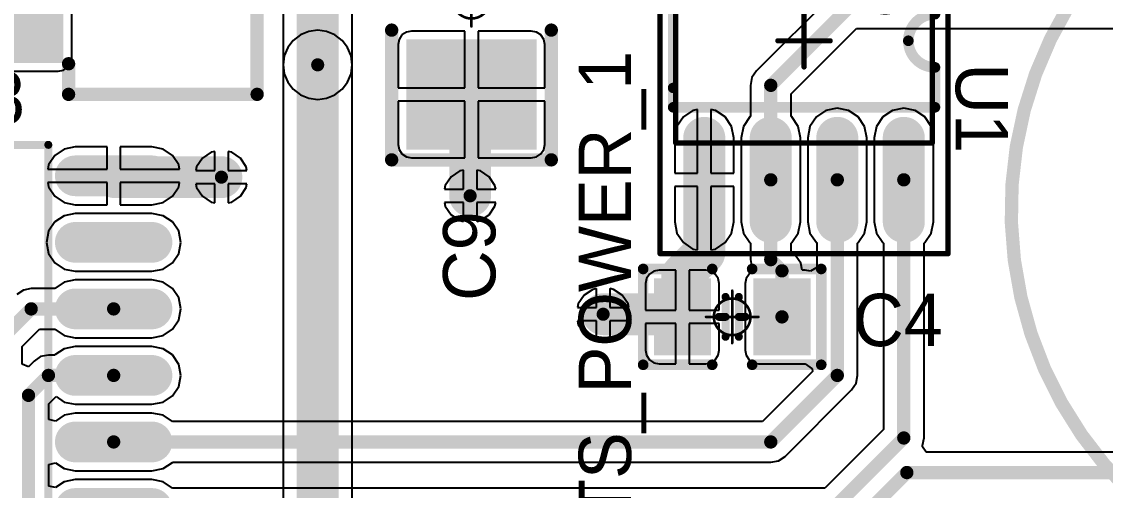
# Model space of a CAD drawing. Header units: millimetres. Extents: x 0.99 to 9.85, y 0.8 to 4.18.
# Drawn here: x 7.424 to 8.238, y 1.449 to 1.801 of the extents above; entities that cross this region are included whole.
import ezdxf

# ---------------------------------------------------------------- set-up
doc = ezdxf.new("R2010")
doc.units = ezdxf.units.MM
doc.header["$MEASUREMENT"] = 0
for name, color, linetype in [('BottomLayer', 5, 'Continuous'), ('BottomSolder', 6, 'Continuous'), ('Mechanical13', 56, 'Continuous'), ('Mechanical15', 56, 'Continuous'), ('MultiLayer', 9, 'Continuous'), ('TopLayer', 1, 'Continuous'), ('TopOverlay', 2, 'Continuous'), ('TopPaste', 8, 'Continuous'), ('TopSolder', 216, 'Continuous'), ('ViaHoleLayer', 16, 'Continuous')]:
    doc.layers.add(name, color=color, linetype=linetype)

# ---------------------------------------------------------------- blocks, each defined once
blk = doc.blocks.new('C_0805_L_5')
at = {"layer": 'Mechanical15', "const_width": 0.00197}
for points in [[(0, -0.01969), (0, 0.01969)], [(0, -0.01969), (0, 0.01969)], [(-0.01969, 0), (0.01969, 0)], [(-0.01969, 0), (0.01969, 0)]]:
    blk.add_lwpolyline(points, dxfattribs=at)
at = {"layer": 'Mechanical15'}
for points, const_width in [([(-0.00049, 0.01969, 1), (0.00049, 0.01969, 1)], 0.000984), ([(-0.00049, 0.01969, 1), (0.00049, 0.01969, 1)], 0.000984), ([(0.01378, 0, 1), (-0.01378, 0, 1)], 0.00197), ([(0.01378, 0, 1), (-0.01378, 0, 1)], 0.00197), ([(-0.02018, 0, 1), (-0.01919, 0, 1)], 0.000984), ([(-0.02018, 0, 1), (-0.01919, 0, 1)], 0.000984), ([(-0.01427, 0, 1), (-0.01329, 0, 1)], 0.000984), ([(-0.01427, 0, 1), (-0.01329, 0, 1)], 0.000984), ([(0.01329, 0, 1), (0.01427, 0, 1)], 0.000984), ([(0.01329, 0, 1), (0.01427, 0, 1)], 0.000984), ([(0.01919, 0, 1), (0.02018, 0, 1)], 0.000984), ([(0.01919, 0, 1), (0.02018, 0, 1)], 0.000984), ([(-0.00049, -0.01969, 1), (0.00049, -0.01969, 1)], 0.000984), ([(-0.00049, -0.01969, 1), (0.00049, -0.01969, 1)], 0.000984)]:
    blk.add_lwpolyline(points, format="xyb", close=True, dxfattribs=dict(at, const_width=const_width))
at = {"layer": 'TopLayer'}
for points in [[(-0.0199, -0.025), (-0.0199, 0.025), (-0.0549, -0.025), (-0.0549, 0.025)], [(0.0549, -0.025), (0.0549, 0.025), (0.0199, -0.025), (0.0199, 0.025)]]:
    blk.add_solid(points, dxfattribs=at)
at = {"layer": 'TopOverlay'}
for points, const_width in [([(-0.06693, -0.036), (-0.06693, 0.036)], 0.008), ([(-0.06693, 0.036), (-0.015, 0.036)], 0.008), ([(0.015, 0.036), (0.06693, 0.036)], 0.008), ([(0.06693, -0.036), (0.06693, 0.036)], 0.008), ([(-0.005, -0.015), (-0.005, 0.015)], 0.006), ([(0.005, -0.015), (0.005, 0.015)], 0.006), ([(-0.01, 0), (-0.005, 0)], 0.006), ([(0.005, 0), (0.01, 0)], 0.006), ([(-0.06693, -0.036), (-0.015, -0.036)], 0.008), ([(0.015, -0.036), (0.06693, -0.036)], 0.008)]:
    blk.add_lwpolyline(points, dxfattribs=dict(at, const_width=const_width))
for points, const_width in [([(-0.06893, 0.036, 1), (-0.06493, 0.036, 1)], 0.004), ([(-0.06893, 0.036, 1), (-0.06493, 0.036, 1)], 0.004), ([(-0.017, 0.036, 1), (-0.013, 0.036, 1)], 0.004), ([(0.013, 0.036, 1), (0.017, 0.036, 1)], 0.004), ([(0.06493, 0.036, 1), (0.06893, 0.036, 1)], 0.004), ([(0.06493, 0.036, 1), (0.06893, 0.036, 1)], 0.004), ([(-0.0065, 0.015, 1), (-0.0035, 0.015, 1)], 0.003), ([(0.0035, 0.015, 1), (0.0065, 0.015, 1)], 0.003), ([(-0.0115, 0, 1), (-0.0085, 0, 1)], 0.003), ([(-0.0065, 0, 1), (-0.0035, 0, 1)], 0.003), ([(0.0035, 0, 1), (0.0065, 0, 1)], 0.003), ([(0.0085, 0, 1), (0.0115, 0, 1)], 0.003), ([(-0.0065, -0.015, 1), (-0.0035, -0.015, 1)], 0.003), ([(0.0035, -0.015, 1), (0.0065, -0.015, 1)], 0.003), ([(-0.06893, -0.036, 1), (-0.06493, -0.036, 1)], 0.004), ([(-0.06893, -0.036, 1), (-0.06493, -0.036, 1)], 0.004), ([(-0.017, -0.036, 1), (-0.013, -0.036, 1)], 0.004), ([(0.013, -0.036, 1), (0.017, -0.036, 1)], 0.004), ([(0.06493, -0.036, 1), (0.06893, -0.036, 1)], 0.004), ([(0.06493, -0.036, 1), (0.06893, -0.036, 1)], 0.004)]:
    blk.add_lwpolyline(points, format="xyb", close=True, dxfattribs=dict(at, const_width=const_width))
at = {"layer": 'TopPaste'}
for points in [[(-0.0199, -0.025), (-0.0199, 0.025), (-0.0549, -0.025), (-0.0549, 0.025)], [(0.0549, -0.025), (0.0549, 0.025), (0.0199, -0.025), (0.0199, 0.025)]]:
    blk.add_solid(points, dxfattribs=at)
at = {"layer": 'TopSolder'}
for points in [[(-0.0159, -0.029), (-0.0159, 0.029), (-0.0589, -0.029), (-0.0589, 0.029)], [(0.0589, -0.029), (0.0589, 0.029), (0.0159, -0.029), (0.0159, 0.029)]]:
    blk.add_solid(points, dxfattribs=at)
blk = doc.blocks.new('SOIC_8_65')
at = {"layer": 'Mechanical13', "const_width": 0.00394}
for points in [[(0.07677, 0.09646), (-0.07677, 0.09646)], [(-0.07677, -0.09646), (-0.07677, 0.09646)], [(0.07677, -0.09646), (0.07677, 0.09646)], [(0.07677, -0.09646), (-0.07677, -0.09646)]]:
    blk.add_lwpolyline(points, dxfattribs=at)
at = {"layer": 'Mechanical13'}
for points, const_width in [([(-0.07776, 0.09646, 1), (-0.07579, 0.09646, 1)], 0.00197), ([(-0.07776, 0.09646, 1), (-0.07579, 0.09646, 1)], 0.00197), ([(0.07579, 0.09646, 1), (0.07776, 0.09646, 1)], 0.00197), ([(0.07579, 0.09646, 1), (0.07776, 0.09646, 1)], 0.00197), ([(-0.02165, 0.06102, 1), (-0.06102, 0.06102, 1)], 0.00394), ([(-0.06201, 0.06102, 1), (-0.06004, 0.06102, 1)], 0.00197), ([(-0.02264, 0.06102, 1), (-0.02067, 0.06102, 1)], 0.00197), ([(-0.07776, -0.09646, 1), (-0.07579, -0.09646, 1)], 0.00197), ([(-0.07776, -0.09646, 1), (-0.07579, -0.09646, 1)], 0.00197), ([(0.07579, -0.09646, 1), (0.07776, -0.09646, 1)], 0.00197), ([(0.07579, -0.09646, 1), (0.07776, -0.09646, 1)], 0.00197)]:
    blk.add_lwpolyline(points, format="xyb", close=True, dxfattribs=dict(at, const_width=const_width))
at = {"layer": 'Mechanical15', "const_width": 0.00394}
for points in [[(0.16, 0.10827), (-0.16, 0.10827)], [(-0.16, -0.10827), (-0.16, 0.10827)], [(0.16, -0.10827), (0.16, 0.10827)], [(0, -0.01969), (0, 0.01969)], [(0.01969, 0), (-0.01969, 0)], [(0.16, -0.10827), (-0.16, -0.10827)]]:
    blk.add_lwpolyline(points, dxfattribs=at)
at = {"layer": 'Mechanical15', "const_width": 0.00197}
for points in [[(-0.16098, 0.10827, 1), (-0.15902, 0.10827, 1)], [(-0.16098, 0.10827, 1), (-0.15902, 0.10827, 1)], [(0.15902, 0.10827, 1), (0.16098, 0.10827, 1)], [(0.15902, 0.10827, 1), (0.16098, 0.10827, 1)], [(-0.00098, 0.01969, 1), (0.00098, 0.01969, 1)], [(-0.02067, 0, 1), (-0.0187, 0, 1)], [(0.0187, 0, 1), (0.02067, 0, 1)], [(-0.00098, -0.01969, 1), (0.00098, -0.01969, 1)], [(-0.16098, -0.10827, 1), (-0.15902, -0.10827, 1)], [(-0.16098, -0.10827, 1), (-0.15902, -0.10827, 1)], [(0.15902, -0.10827, 1), (0.16098, -0.10827, 1)], [(0.15902, -0.10827, 1), (0.16098, -0.10827, 1)]]:
    blk.add_lwpolyline(points, format="xyb", close=True, dxfattribs=at)
at = {"layer": 'TopLayer', "const_width": 0.02362}
for points in [[(-0.13598, 0.075), (-0.07299, 0.075)], [(0.07299, 0.075), (0.13598, 0.075)], [(-0.13598, 0.025), (-0.07299, 0.025)], [(0.07299, 0.025), (0.13598, 0.025)], [(-0.13598, -0.025), (-0.07299, -0.025)], [(0.07299, -0.025), (0.13598, -0.025)], [(-0.13598, -0.075), (-0.07299, -0.075)], [(0.07299, -0.075), (0.13598, -0.075)]]:
    blk.add_lwpolyline(points, dxfattribs=at)
at = {"layer": 'TopLayer', "const_width": 0.01181}
for points in [[(-0.14189, 0.075, 1), (-0.13008, 0.075, 1)], [(-0.0789, 0.075, 1), (-0.06709, 0.075, 1)], [(0.06709, 0.075, 1), (0.0789, 0.075, 1)], [(0.13008, 0.075, 1), (0.14189, 0.075, 1)], [(-0.14189, 0.025, 1), (-0.13008, 0.025, 1)], [(-0.0789, 0.025, 1), (-0.06709, 0.025, 1)], [(0.06709, 0.025, 1), (0.0789, 0.025, 1)], [(0.13008, 0.025, 1), (0.14189, 0.025, 1)], [(-0.14189, -0.025, 1), (-0.13008, -0.025, 1)], [(-0.0789, -0.025, 1), (-0.06709, -0.025, 1)], [(0.06709, -0.025, 1), (0.0789, -0.025, 1)], [(0.13008, -0.025, 1), (0.14189, -0.025, 1)], [(-0.14189, -0.075, 1), (-0.13008, -0.075, 1)], [(-0.0789, -0.075, 1), (-0.06709, -0.075, 1)], [(0.06709, -0.075, 1), (0.0789, -0.075, 1)], [(0.13008, -0.075, 1), (0.14189, -0.075, 1)]]:
    blk.add_lwpolyline(points, format="xyb", close=True, dxfattribs=at)
at = {"layer": 'TopOverlay'}
for points, const_width in [([(-0.06892, 0.12, 1), (-0.08108, 0.12, 1)], 0.01969), ([(-0.086, 0.12, 1), (-0.07616, 0.12, 1)], 0.00984), ([(-0.07384, 0.12, 1), (-0.064, 0.12, 1)], 0.00984), ([(-0.052, 0.09843, 1), (-0.048, 0.09843, 1)], 0.004), ([(-0.05197, 0.09843, 1), (-0.04803, 0.09843, 1)], 0.00394), ([(-0.022, 0.09843, 1), (-0.018, 0.09843, 1)], 0.004), ([(-0.022, 0.09843, 1), (-0.018, 0.09843, 1)], 0.004), ([(0.018, 0.09843, 1), (0.022, 0.09843, 1)], 0.004), ([(0.018, 0.09843, 1), (0.022, 0.09843, 1)], 0.004), ([(0.048, 0.09843, 1), (0.052, 0.09843, 1)], 0.004), ([(0.04803, 0.09843, 1), (0.05197, 0.09843, 1)], 0.00394), ([(-0.002, 0.07843, 1), (0.002, 0.07843, 1)], 0.004), ([(-0.002, 0.07843, 1), (0.002, 0.07843, 1)], 0.004), ([(-0.05197, -0.09843, 1), (-0.04803, -0.09843, 1)], 0.00394), ([(-0.05197, -0.09843, 1), (-0.04803, -0.09843, 1)], 0.00394), ([(-0.0374, -0.09843, 1), (-0.03346, -0.09843, 1)], 0.00394), ([(0.03346, -0.09843, 1), (0.0374, -0.09843, 1)], 0.00394), ([(0.04803, -0.09843, 1), (0.05197, -0.09843, 1)], 0.00394), ([(0.04803, -0.09843, 1), (0.05197, -0.09843, 1)], 0.00394)]:
    blk.add_lwpolyline(points, format="xyb", close=True, dxfattribs=dict(at, const_width=const_width))
for points, const_width in [([(-0.02, 0.09843), (-0.05, 0.09843)], 0.008), ([(-0.05, -0.09843), (-0.05, 0.09843)], 0.00787), ([(0.05, 0.09843), (0.02, 0.09843)], 0.008), ([(0.05, -0.09843), (0.05, 0.09843)], 0.00787), ([(0.05, -0.09843), (-0.05, -0.09843)], 0.00787), ([(0.03543, -0.09843), (-0.03543, -0.09843)], 0.00787)]:
    blk.add_lwpolyline(points, dxfattribs=dict(at, const_width=const_width))
at = {"layer": 'TopOverlay', "const_width": 0.008}
for points in [[(0, 0.07843, -0.414214), (-0.02, 0.09843)], [(0.02, 0.09843, -0.414214), (0, 0.07843)]]:
    blk.add_lwpolyline(points, format="xyb", dxfattribs=at)
at = {"layer": 'TopPaste', "const_width": 0.02362}
for points in [[(-0.13598, 0.075), (-0.07299, 0.075)], [(0.07299, 0.075), (0.13598, 0.075)], [(-0.13598, 0.025), (-0.07299, 0.025)], [(0.07299, 0.025), (0.13598, 0.025)], [(-0.13598, -0.025), (-0.07299, -0.025)], [(0.07299, -0.025), (0.13598, -0.025)], [(-0.13598, -0.075), (-0.07299, -0.075)], [(0.07299, -0.075), (0.13598, -0.075)]]:
    blk.add_lwpolyline(points, dxfattribs=at)
at = {"layer": 'TopPaste', "const_width": 0.01181}
for points in [[(-0.14189, 0.075, 1), (-0.13008, 0.075, 1)], [(-0.0789, 0.075, 1), (-0.06709, 0.075, 1)], [(0.06709, 0.075, 1), (0.0789, 0.075, 1)], [(0.13008, 0.075, 1), (0.14189, 0.075, 1)], [(-0.14189, 0.025, 1), (-0.13008, 0.025, 1)], [(-0.0789, 0.025, 1), (-0.06709, 0.025, 1)], [(0.06709, 0.025, 1), (0.0789, 0.025, 1)], [(0.13008, 0.025, 1), (0.14189, 0.025, 1)], [(-0.14189, -0.025, 1), (-0.13008, -0.025, 1)], [(-0.0789, -0.025, 1), (-0.06709, -0.025, 1)], [(0.06709, -0.025, 1), (0.0789, -0.025, 1)], [(0.13008, -0.025, 1), (0.14189, -0.025, 1)], [(-0.14189, -0.075, 1), (-0.13008, -0.075, 1)], [(-0.0789, -0.075, 1), (-0.06709, -0.075, 1)], [(0.06709, -0.075, 1), (0.0789, -0.075, 1)], [(0.13008, -0.075, 1), (0.14189, -0.075, 1)]]:
    blk.add_lwpolyline(points, format="xyb", close=True, dxfattribs=at)
at = {"layer": 'TopSolder', "const_width": 0.03162}
for points in [[(-0.13598, 0.075), (-0.07299, 0.075)], [(0.07299, 0.075), (0.13598, 0.075)], [(-0.13598, 0.025), (-0.07299, 0.025)], [(0.07299, 0.025), (0.13598, 0.025)], [(-0.13598, -0.025), (-0.07299, -0.025)], [(0.07299, -0.025), (0.13598, -0.025)], [(-0.13598, -0.075), (-0.07299, -0.075)], [(0.07299, -0.075), (0.13598, -0.075)]]:
    blk.add_lwpolyline(points, dxfattribs=at)
at = {"layer": 'TopSolder', "const_width": 0.01581}
for points in [[(-0.14389, 0.075, 1), (-0.12808, 0.075, 1)], [(-0.0809, 0.075, 1), (-0.06509, 0.075, 1)], [(0.06509, 0.075, 1), (0.0809, 0.075, 1)], [(0.12808, 0.075, 1), (0.14389, 0.075, 1)], [(-0.14389, 0.025, 1), (-0.12808, 0.025, 1)], [(-0.0809, 0.025, 1), (-0.06509, 0.025, 1)], [(0.06509, 0.025, 1), (0.0809, 0.025, 1)], [(0.12808, 0.025, 1), (0.14389, 0.025, 1)], [(-0.14389, -0.025, 1), (-0.12808, -0.025, 1)], [(-0.0809, -0.025, 1), (-0.06509, -0.025, 1)], [(0.06509, -0.025, 1), (0.0809, -0.025, 1)], [(0.12808, -0.025, 1), (0.14389, -0.025, 1)], [(-0.14389, -0.075, 1), (-0.12808, -0.075, 1)], [(-0.0809, -0.075, 1), (-0.06509, -0.075, 1)], [(0.06509, -0.075, 1), (0.0809, -0.075, 1)], [(0.12808, -0.075, 1), (0.14389, -0.075, 1)]]:
    blk.add_lwpolyline(points, format="xyb", close=True, dxfattribs=at)
blk = doc.blocks.new('CR1220_A_69')
at = {"layer": 'TopOverlay', "const_width": 0.01}
blk.add_lwpolyline([(0.17717, -0.23622, -2), (0.17717, 0.23622)], format="xyb", dxfattribs=at)
blk = doc.blocks.new('TXS0104E_112')
at = {"layer": 'TopLayer', "const_width": 0.0226}
for points in [[(-0.05, -0.0802), (-0.05, -0.13784)], [(0, -0.0802), (0, -0.13784)], [(0.05, -0.0802), (0.05, -0.13784)], [(0.1, -0.0802), (0.1, -0.13784)], [(0.15, -0.0802), (0.15, -0.13784)]]:
    blk.add_lwpolyline(points, dxfattribs=at)
at = {"layer": 'TopLayer', "const_width": 0.0113}
for points in [[(-0.05565, -0.0802, 1), (-0.04435, -0.0802, 1)], [(-0.00565, -0.0802, 1), (0.00565, -0.0802, 1)], [(0.04435, -0.0802, 1), (0.05565, -0.0802, 1)], [(0.09435, -0.0802, 1), (0.10565, -0.0802, 1)], [(0.14435, -0.0802, 1), (0.15565, -0.0802, 1)], [(-0.05565, -0.13784, 1), (-0.04435, -0.13784, 1)], [(-0.00565, -0.13784, 1), (0.00565, -0.13784, 1)], [(0.04435, -0.13784, 1), (0.05565, -0.13784, 1)], [(0.09435, -0.13784, 1), (0.10565, -0.13784, 1)], [(0.14435, -0.13784, 1), (0.15565, -0.13784, 1)]]:
    blk.add_lwpolyline(points, format="xyb", close=True, dxfattribs=at)
at = {"layer": 'TopOverlay', "const_width": 0.006}
for points in [[(0.17328, 0.0599), (0.17328, -0.0599)], [(-0.17328, -0.0599), (0.17328, -0.0599)]]:
    blk.add_lwpolyline(points, dxfattribs=at)
at = {"layer": 'TopOverlay', "const_width": 0.003}
blk.add_lwpolyline([(0.17178, -0.0599, 1), (0.17478, -0.0599, 1)], format="xyb", close=True, dxfattribs=at)
blk.add_lwpolyline([(0.17178, -0.0599, 1), (0.17478, -0.0599, 1)], format="xyb", close=True, dxfattribs=at)
at = {"layer": 'TopPaste', "const_width": 0.0226}
for points in [[(-0.05, -0.0802), (-0.05, -0.13784)], [(0, -0.0802), (0, -0.13784)], [(0.05, -0.0802), (0.05, -0.13784)], [(0.1, -0.0802), (0.1, -0.13784)], [(0.15, -0.0802), (0.15, -0.13784)]]:
    blk.add_lwpolyline(points, dxfattribs=at)
at = {"layer": 'TopPaste', "const_width": 0.0113}
for points in [[(-0.05565, -0.0802, 1), (-0.04435, -0.0802, 1)], [(-0.00565, -0.0802, 1), (0.00565, -0.0802, 1)], [(0.04435, -0.0802, 1), (0.05565, -0.0802, 1)], [(0.09435, -0.0802, 1), (0.10565, -0.0802, 1)], [(0.14435, -0.0802, 1), (0.15565, -0.0802, 1)], [(-0.05565, -0.13784, 1), (-0.04435, -0.13784, 1)], [(-0.00565, -0.13784, 1), (0.00565, -0.13784, 1)], [(0.04435, -0.13784, 1), (0.05565, -0.13784, 1)], [(0.09435, -0.13784, 1), (0.10565, -0.13784, 1)], [(0.14435, -0.13784, 1), (0.15565, -0.13784, 1)]]:
    blk.add_lwpolyline(points, format="xyb", close=True, dxfattribs=at)
at = {"layer": 'TopSolder', "const_width": 0.0306}
for points in [[(-0.1, -0.0802), (-0.1, -0.13784)], [(-0.05, -0.0802), (-0.05, -0.13784)], [(0, -0.0802), (0, -0.13784)], [(0.05, -0.0802), (0.05, -0.13784)], [(0.1, -0.0802), (0.1, -0.13784)], [(0.15, -0.0802), (0.15, -0.13784)]]:
    blk.add_lwpolyline(points, dxfattribs=at)
at = {"layer": 'TopSolder', "const_width": 0.0153}
for points in [[(-0.10765, -0.0802, 1), (-0.09235, -0.0802, 1)], [(-0.05765, -0.0802, 1), (-0.04235, -0.0802, 1)], [(-0.00765, -0.0802, 1), (0.00765, -0.0802, 1)], [(0.04235, -0.0802, 1), (0.05765, -0.0802, 1)], [(0.09235, -0.0802, 1), (0.10765, -0.0802, 1)], [(0.14235, -0.0802, 1), (0.15765, -0.0802, 1)], [(-0.10765, -0.13784, 1), (-0.09235, -0.13784, 1)], [(-0.05765, -0.13784, 1), (-0.04235, -0.13784, 1)], [(-0.00765, -0.13784, 1), (0.00765, -0.13784, 1)], [(0.04235, -0.13784, 1), (0.05765, -0.13784, 1)], [(0.09235, -0.13784, 1), (0.10765, -0.13784, 1)], [(0.14235, -0.13784, 1), (0.15765, -0.13784, 1)]]:
    blk.add_lwpolyline(points, format="xyb", close=True, dxfattribs=at)
blk = doc.blocks.new('SOT_223_3_L6_5_W3_4_P2_30_LS7_0_BR_114')
at = {"layer": 'TopLayer'}
for points in [[(0.16531, 0.1122), (0.07869, 0.1122), (0.16531, 0.0689), (0.07869, 0.0689)], [(-0.07869, 0.0689), (-0.16531, 0.0689), (-0.07869, -0.0689), (-0.16531, -0.0689)], [(0.16531, 0.02165), (0.07869, 0.02165), (0.16531, -0.02165), (0.07869, -0.02165)], [(0.16531, -0.0689), (0.07869, -0.0689), (0.16531, -0.1122), (0.07869, -0.1122)]]:
    blk.add_solid(points, dxfattribs=at)
at = {"layer": 'TopOverlay', "const_width": 0.01}
for points in [[(0.07087, 0.13976), (-0.07087, 0.13976)], [(-0.07087, 0.13976), (-0.07087, 0.07344)], [(0.07087, 0.13976), (0.07087, 0.11675)], [(0.07087, 0.06435), (0.07087, 0.0262)], [(0.07087, -0.0262), (0.07087, -0.06435)], [(-0.07087, -0.07344), (-0.07087, -0.13976)], [(0.07087, -0.11675), (0.07087, -0.13976)], [(0.07087, -0.13976), (-0.07087, -0.13976)]]:
    blk.add_lwpolyline(points, dxfattribs=at)
at = {"layer": 'TopOverlay', "const_width": 0.005}
for points in [[(-0.07337, 0.13976, 1), (-0.06837, 0.13976, 1)], [(-0.07337, 0.13976, 1), (-0.06837, 0.13976, 1)], [(0.06837, 0.13976, 1), (0.07337, 0.13976, 1)], [(0.06837, 0.13976, 1), (0.07337, 0.13976, 1)], [(0.06837, 0.11675, 1), (0.07337, 0.11675, 1)], [(-0.07337, 0.07344, 1), (-0.06837, 0.07344, 1)], [(0.06837, 0.06435, 1), (0.07337, 0.06435, 1)], [(0.06837, 0.0262, 1), (0.07337, 0.0262, 1)], [(0.06837, -0.0262, 1), (0.07337, -0.0262, 1)], [(0.06837, -0.06435, 1), (0.07337, -0.06435, 1)], [(-0.07337, -0.07344, 1), (-0.06837, -0.07344, 1)], [(0.06837, -0.11675, 1), (0.07337, -0.11675, 1)], [(-0.07337, -0.13976, 1), (-0.06837, -0.13976, 1)], [(-0.07337, -0.13976, 1), (-0.06837, -0.13976, 1)], [(0.06837, -0.13976, 1), (0.07337, -0.13976, 1)], [(0.06837, -0.13976, 1), (0.07337, -0.13976, 1)]]:
    blk.add_lwpolyline(points, format="xyb", close=True, dxfattribs=at)
at = {"layer": 'TopPaste'}
for points in [[(0.16531, 0.1122), (0.07869, 0.1122), (0.16531, 0.0689), (0.07869, 0.0689)], [(-0.07869, 0.0689), (-0.16531, 0.0689), (-0.07869, -0.0689), (-0.16531, -0.0689)], [(0.16531, 0.02165), (0.07869, 0.02165), (0.16531, -0.02165), (0.07869, -0.02165)], [(0.16531, -0.0689), (0.07869, -0.0689), (0.16531, -0.1122), (0.07869, -0.1122)]]:
    blk.add_solid(points, dxfattribs=at)
at = {"layer": 'TopSolder'}
for points in [[(0.16931, 0.1162), (0.07469, 0.1162), (0.16931, 0.0649), (0.07469, 0.0649)], [(-0.07469, 0.0729), (-0.16931, 0.0729), (-0.07469, -0.0729), (-0.16931, -0.0729)], [(0.16931, 0.02565), (0.07469, 0.02565), (0.16931, -0.02565), (0.07469, -0.02565)], [(0.16931, -0.0649), (0.07469, -0.0649), (0.16931, -0.1162), (0.07469, -0.1162)]]:
    blk.add_solid(points, dxfattribs=at)
blk = doc.blocks.new('CD_B_3528__117')
at = {"layer": 'Mechanical15', "const_width": 0.00197}
for points in [[(0, -0.01969), (0, 0.01969)], [(0.01969, 0), (-0.01969, 0)]]:
    blk.add_lwpolyline(points, dxfattribs=at)
at = {"layer": 'Mechanical15'}
for points, const_width in [([(-0.00049, 0.01969, 1), (0.00049, 0.01969, 1)], 0.000984), ([(0.01378, 0, 1), (-0.01378, 0, 1)], 0.00197), ([(-0.02018, 0, 1), (-0.01919, 0, 1)], 0.000984), ([(-0.01427, 0, 1), (-0.01329, 0, 1)], 0.000984), ([(0.01329, 0, 1), (0.01427, 0, 1)], 0.000984), ([(0.01919, 0, 1), (0.02018, 0, 1)], 0.000984), ([(-0.00049, -0.01969, 1), (0.00049, -0.01969, 1)], 0.000984)]:
    blk.add_lwpolyline(points, format="xyb", close=True, dxfattribs=dict(at, const_width=const_width))
at = {"layer": 'TopLayer'}
for points in [[(-0.03337, 0.04499), (-0.10837, 0.04499), (-0.03337, -0.04501), (-0.10837, -0.04501)], [(0.10836, 0.04499), (0.03336, 0.04499), (0.10836, -0.04501), (0.03336, -0.04501)]]:
    blk.add_solid(points, dxfattribs=at)
at = {"layer": 'TopOverlay', "const_width": 0.01}
for points in [[(-0.13, 0.04), (-0.11, 0.06)], [(-0.03251, 0.06), (-0.11, 0.06)], [(0.12, 0.06), (0.02249, 0.06)], [(0.12, -0.06), (0.12, 0.06)], [(-0.13, -0.04), (-0.13, 0.04)], [(-0.11, -0.06), (-0.13, -0.04)], [(-0.03251, -0.06), (-0.11, -0.06)], [(0.12, -0.06), (0.02249, -0.06)]]:
    blk.add_lwpolyline(points, dxfattribs=at)
at = {"layer": 'TopOverlay', "const_width": 0.005}
for points in [[(-0.1125, 0.06, 1), (-0.1075, 0.06, 1)], [(-0.1125, 0.06, 1), (-0.1075, 0.06, 1)], [(-0.03501, 0.06, 1), (-0.03001, 0.06, 1)], [(0.01999, 0.06, 1), (0.02499, 0.06, 1)], [(0.1175, 0.06, 1), (0.1225, 0.06, 1)], [(0.1175, 0.06, 1), (0.1225, 0.06, 1)], [(-0.1325, 0.04, 1), (-0.1275, 0.04, 1)], [(-0.1325, 0.04, 1), (-0.1275, 0.04, 1)], [(-0.1325, -0.04, 1), (-0.1275, -0.04, 1)], [(-0.1325, -0.04, 1), (-0.1275, -0.04, 1)], [(-0.1125, -0.06, 1), (-0.1075, -0.06, 1)], [(-0.1125, -0.06, 1), (-0.1075, -0.06, 1)], [(-0.03501, -0.06, 1), (-0.03001, -0.06, 1)], [(0.01999, -0.06, 1), (0.02499, -0.06, 1)], [(0.1175, -0.06, 1), (0.1225, -0.06, 1)], [(0.1175, -0.06, 1), (0.1225, -0.06, 1)]]:
    blk.add_lwpolyline(points, format="xyb", close=True, dxfattribs=at)
at = {"layer": 'TopPaste'}
for points in [[(-0.03337, 0.04499), (-0.10837, 0.04499), (-0.03337, -0.04501), (-0.10837, -0.04501)], [(0.10836, 0.04499), (0.03336, 0.04499), (0.10836, -0.04501), (0.03336, -0.04501)]]:
    blk.add_solid(points, dxfattribs=at)
at = {"layer": 'TopSolder'}
for points in [[(-0.02937, 0.04899), (-0.11237, 0.04899), (-0.02937, -0.04901), (-0.11237, -0.04901)], [(0.11236, 0.04899), (0.02936, 0.04899), (0.11236, -0.04901), (0.02936, -0.04901)]]:
    blk.add_solid(points, dxfattribs=at)

msp = doc.modelspace()

# ---------------------------------------------------------------- linework, layer by layer
at = {"layer": 'BottomLayer'}
for p, q in [((7.63968, 1.79349), (7.63342, 1.7909)), ((7.6464, 1.79438), (7.63968, 1.79349)), ((7.65313, 1.79349), (7.6464, 1.79438)), ((7.65939, 1.7909), (7.65313, 1.79349)), ((7.62804, 1.78677), (7.62391, 1.78139)), ((7.63342, 1.7909), (7.62804, 1.78677)), ((7.66477, 1.78677), (7.65939, 1.7909)), ((7.6689, 1.78139), (7.66477, 1.78677)), ((7.62391, 1.78139), (7.62132, 1.77513)), ((7.67149, 1.77513), (7.6689, 1.78139)), ((7.62132, 1.77513), (7.62043, 1.7684)), ((7.62043, 1.7684), (7.62043, 1.3864)), ((7.67237, 1.7684), (7.67149, 1.77513)), ((7.67237, 1.3864), (7.67237, 1.7684)), ((7.56627, 1.70269), (7.55971, 1.69831)), ((7.56902, 1.70324), (7.56627, 1.70269)), ((7.56902, 1.689), (7.56902, 1.70324)), ((7.58176, 1.70269), (7.57902, 1.70324)), ((7.57902, 1.70324), (7.57902, 1.689)), ((7.58832, 1.69831), (7.58176, 1.70269)), ((7.55971, 1.69831), (7.55533, 1.69174)), ((7.59271, 1.69174), (7.58832, 1.69831)), ((7.55533, 1.69174), (7.55478, 1.689)), ((7.55478, 1.689), (7.56902, 1.689)), ((7.57902, 1.689), (7.59325, 1.689)), ((7.59325, 1.689), (7.59271, 1.69174)), ((7.75326, 1.68869), (7.74669, 1.68431)), ((7.756, 1.68924), (7.75326, 1.68869)), ((7.756, 1.675), (7.756, 1.68924)), ((7.76874, 1.68869), (7.766, 1.68924)), ((7.766, 1.68924), (7.766, 1.675)), ((7.77531, 1.68431), (7.76874, 1.68869)), ((7.56902, 1.679), (7.55478, 1.679)), ((7.55478, 1.679), (7.55533, 1.67626)), ((7.56902, 1.66476), (7.56902, 1.679)), ((7.59325, 1.679), (7.57902, 1.679)), ((7.57902, 1.679), (7.57902, 1.66476)), ((7.59271, 1.67626), (7.59325, 1.679)), ((7.74669, 1.68431), (7.74231, 1.67774)), ((7.77969, 1.67774), (7.77531, 1.68431)), ((7.55533, 1.67626), (7.55971, 1.66969)), ((7.58832, 1.66969), (7.59271, 1.67626)), ((7.74231, 1.67774), (7.74176, 1.675)), ((7.74176, 1.675), (7.756, 1.675)), ((7.766, 1.675), (7.78024, 1.675)), ((7.78024, 1.675), (7.77969, 1.67774)), ((7.55971, 1.66969), (7.56627, 1.66531)), ((7.56627, 1.66531), (7.56902, 1.66476)), ((7.57902, 1.66476), (7.58176, 1.66531)), ((7.58176, 1.66531), (7.58832, 1.66969)), ((7.756, 1.665), (7.74176, 1.665)), ((7.74176, 1.665), (7.74231, 1.66226)), ((7.74231, 1.66226), (7.74669, 1.65569)), ((7.756, 1.65076), (7.756, 1.665)), ((7.78024, 1.665), (7.766, 1.665)), ((7.766, 1.665), (7.766, 1.65076)), ((7.77531, 1.65569), (7.77969, 1.66226)), ((7.77969, 1.66226), (7.78024, 1.665)), ((7.74669, 1.65569), (7.75326, 1.65131)), ((7.76874, 1.65131), (7.77531, 1.65569)), ((7.75326, 1.65131), (7.756, 1.65076)), ((7.766, 1.65076), (7.76874, 1.65131)), ((7.85326, 1.59969), (7.84669, 1.59531)), ((7.856, 1.60024), (7.85326, 1.59969)), ((7.856, 1.586), (7.856, 1.60024)), ((7.86874, 1.59969), (7.866, 1.60024)), ((7.866, 1.60024), (7.866, 1.586)), ((7.87531, 1.59531), (7.86874, 1.59969)), ((7.84231, 1.58874), (7.84176, 1.586)), ((7.84669, 1.59531), (7.84231, 1.58874)), ((7.87969, 1.58874), (7.87531, 1.59531)), ((7.88024, 1.586), (7.87969, 1.58874)), ((7.84176, 1.586), (7.856, 1.586)), ((7.866, 1.586), (7.88024, 1.586)), ((7.856, 1.576), (7.84176, 1.576)), ((7.84176, 1.576), (7.84231, 1.57326)), ((7.84231, 1.57326), (7.84669, 1.56669)), ((7.856, 1.56176), (7.856, 1.576)), ((7.88024, 1.576), (7.866, 1.576)), ((7.866, 1.576), (7.866, 1.56176)), ((7.87531, 1.56669), (7.87969, 1.57326)), ((7.87969, 1.57326), (7.88024, 1.576)), ((7.84669, 1.56669), (7.85326, 1.56231)), ((7.86874, 1.56231), (7.87531, 1.56669)), ((7.85326, 1.56231), (7.856, 1.56176)), ((7.866, 1.56176), (7.86874, 1.56231))]:
    msp.add_line(p, q, dxfattribs=at)
at = {"layer": 'BottomLayer', "const_width": 0.0315}
msp.add_lwpolyline([(7.6464, 1.3864), (7.6464, 1.7684)], dxfattribs=at)
at = {"layer": 'BottomLayer'}
for points, const_width in [([(7.63853, 1.7684, 1), (7.65428, 1.7684, 1)], 0.01575), ([(7.64148, 1.7684, 1), (7.65133, 1.7684, 1)], 0.00984), ([(7.5691, 1.684, 1), (7.57894, 1.684, 1)], 0.00984), ([(7.75608, 1.67, 1), (7.76592, 1.67, 1)], 0.00984), ([(7.85608, 1.581, 1), (7.86592, 1.581, 1)], 0.00984)]:
    msp.add_lwpolyline(points, format="xyb", close=True, dxfattribs=dict(at, const_width=const_width))
at = {"layer": 'BottomSolder', "const_width": 0.01384}
for points in [[(7.63948, 1.7684, 1), (7.65333, 1.7684, 1)], [(7.5671, 1.684, 1), (7.58094, 1.684, 1)], [(7.75408, 1.67, 1), (7.76792, 1.67, 1)], [(7.85408, 1.581, 1), (7.86792, 1.581, 1)]]:
    msp.add_lwpolyline(points, format="xyb", close=True, dxfattribs=at)
at = {"layer": 'MultiLayer', "const_width": 0.00984}
for points in [[(7.64148, 1.7684, 1), (7.65133, 1.7684, 1)], [(7.5691, 1.684, 1), (7.57894, 1.684, 1)], [(7.75608, 1.67, 1), (7.76592, 1.67, 1)], [(7.85608, 1.581, 1), (7.86592, 1.581, 1)]]:
    msp.add_lwpolyline(points, format="xyb", close=True, dxfattribs=at)
at = {"layer": 'TopLayer'}
for p, q in [((7.4615, 1.7738), (7.4615, 1.8171)), ((8.03419, 1.82181), (7.97619, 1.76381)), ((7.62043, 1.80691), (7.62043, 1.7684)), ((7.67237, 1.7684), (7.67237, 1.80691)), ((7.71309, 1.79306), (7.70978, 1.79085)), ((7.71699, 1.79384), (7.71309, 1.79306)), ((7.75699, 1.79384), (7.71699, 1.79384)), ((7.75699, 1.75114), (7.75699, 1.79384)), ((7.80699, 1.79384), (7.76699, 1.79384)), ((7.76699, 1.79384), (7.76699, 1.75114)), ((7.8109, 1.79306), (7.80699, 1.79384)), ((7.8142, 1.79085), (7.8109, 1.79306)), ((8.00229, 1.74667), (8.05133, 1.79571)), ((8.05133, 1.79571), (8.351, 1.79571)), ((7.70757, 1.78754), (7.7068, 1.78364)), ((7.70978, 1.79085), (7.70757, 1.78754)), ((7.81641, 1.78754), (7.8142, 1.79085)), ((7.81719, 1.78364), (7.81641, 1.78754)), ((7.7068, 1.78364), (7.7068, 1.75114)), ((7.81719, 1.75114), (7.81719, 1.78364)), ((7.45852, 1.76659), (7.46073, 1.76989)), ((7.46073, 1.76989), (7.4615, 1.7738)), ((7.62043, 1.7684), (7.62132, 1.76168)), ((7.67149, 1.76168), (7.67237, 1.7684)), ((7.36469, 1.7636), (7.45131, 1.7636)), ((7.45131, 1.7636), (7.45521, 1.76438)), ((7.45521, 1.76438), (7.45852, 1.76659)), ((7.62132, 1.76168), (7.62391, 1.75542)), ((7.6689, 1.75542), (7.67149, 1.76168)), ((7.97619, 1.76381), (7.97287, 1.75885)), ((7.62391, 1.75542), (7.62804, 1.75004)), ((7.66477, 1.75004), (7.6689, 1.75542)), ((7.97287, 1.75885), (7.97171, 1.753)), ((7.97171, 1.753), (7.97171, 1.72951)), ((7.62804, 1.75004), (7.63342, 1.74591)), ((7.63342, 1.74591), (7.63968, 1.74332)), ((7.63968, 1.74332), (7.6464, 1.74243)), ((7.6464, 1.74243), (7.65313, 1.74332)), ((7.65313, 1.74332), (7.65939, 1.74591)), ((7.65939, 1.74591), (7.66477, 1.75004)), ((7.7068, 1.75114), (7.75699, 1.75114)), ((7.76699, 1.75114), (7.81719, 1.75114)), ((8.00229, 1.72951), (8.00229, 1.74667)), ((7.75699, 1.74114), (7.7068, 1.74114)), ((7.7068, 1.74114), (7.7068, 1.70864)), ((7.75699, 1.69844), (7.75699, 1.74114)), ((7.81719, 1.74114), (7.76699, 1.74114)), ((7.76699, 1.74114), (7.76699, 1.69844)), ((7.81719, 1.70864), (7.81719, 1.74114)), ((8.037, 1.73573), (8.02849, 1.73404)), ((8.04551, 1.73404), (8.037, 1.73573)), ((8.087, 1.73573), (8.07849, 1.73404)), ((8.09551, 1.73404), (8.087, 1.73573)), ((7.92128, 1.72922), (7.91645, 1.72201)), ((7.92849, 1.73404), (7.92128, 1.72922)), ((7.932, 1.73474), (7.92849, 1.73404)), ((7.932, 1.687), (7.932, 1.73474)), ((7.94551, 1.73404), (7.942, 1.73474)), ((7.942, 1.73474), (7.942, 1.687)), ((7.95272, 1.72922), (7.94551, 1.73404)), ((7.95755, 1.72201), (7.95272, 1.72922)), ((7.97128, 1.72922), (7.96645, 1.72201)), ((7.97171, 1.72951), (7.97128, 1.72922)), ((8.00272, 1.72922), (8.00229, 1.72951)), ((8.00755, 1.72201), (8.00272, 1.72922)), ((8.02128, 1.72922), (8.01645, 1.72201)), ((8.02849, 1.73404), (8.02128, 1.72922)), ((8.05272, 1.72922), (8.04551, 1.73404)), ((8.05755, 1.72201), (8.05272, 1.72922)), ((8.07128, 1.72922), (8.06645, 1.72201)), ((8.07849, 1.73404), (8.07128, 1.72922)), ((8.10272, 1.72922), (8.09551, 1.73404)), ((8.10755, 1.72201), (8.10272, 1.72922)), ((7.91645, 1.72201), (7.91476, 1.7135)), ((7.95924, 1.7135), (7.95755, 1.72201)), ((7.96645, 1.72201), (7.96476, 1.7135)), ((8.00924, 1.7135), (8.00755, 1.72201)), ((8.01645, 1.72201), (8.01476, 1.7135)), ((8.05924, 1.7135), (8.05755, 1.72201)), ((8.06645, 1.72201), (8.06476, 1.7135)), ((8.10924, 1.7135), (8.10755, 1.72201)), ((7.91476, 1.7135), (7.91476, 1.687)), ((7.95924, 1.687), (7.95924, 1.7135)), ((7.96476, 1.7135), (7.96476, 1.6505)), ((8.00924, 1.6505), (8.00924, 1.7135)), ((8.01476, 1.7135), (8.01476, 1.6505)), ((8.05924, 1.6505), (8.05924, 1.7135)), ((8.06476, 1.7135), (8.06476, 1.6505)), ((8.10924, 1.6505), (8.10924, 1.7135)), ((7.45589, 1.70506), (7.44884, 1.70036)), ((7.4642, 1.70672), (7.45589, 1.70506)), ((7.48802, 1.70672), (7.4642, 1.70672)), ((7.48802, 1.69), (7.48802, 1.70672)), ((7.52184, 1.70672), (7.49802, 1.70672)), ((7.49802, 1.70672), (7.49802, 1.69)), ((7.53015, 1.70506), (7.52184, 1.70672)), ((7.53719, 1.70036), (7.53015, 1.70506)), ((7.56627, 1.70269), (7.55971, 1.69831)), ((7.56902, 1.70324), (7.56627, 1.70269)), ((7.56902, 1.689), (7.56902, 1.70324)), ((7.58176, 1.70269), (7.57902, 1.70324)), ((7.57902, 1.70324), (7.57902, 1.689)), ((7.58832, 1.69831), (7.58176, 1.70269)), ((7.7068, 1.70864), (7.70757, 1.70474)), ((7.70757, 1.70474), (7.70978, 1.70143)), ((7.8142, 1.70143), (7.81641, 1.70474)), ((7.81641, 1.70474), (7.81719, 1.70864)), ((7.44884, 1.70036), (7.44413, 1.69331)), ((7.5419, 1.69331), (7.53719, 1.70036)), ((7.55971, 1.69831), (7.55533, 1.69174)), ((7.59271, 1.69174), (7.58832, 1.69831)), ((7.70978, 1.70143), (7.71309, 1.69922)), ((7.71309, 1.69922), (7.71699, 1.69844)), ((7.71699, 1.69844), (7.75699, 1.69844)), ((7.76699, 1.69844), (7.80699, 1.69844)), ((7.80699, 1.69844), (7.8109, 1.69922)), ((7.8109, 1.69922), (7.8142, 1.70143)), ((7.44413, 1.69331), (7.44348, 1.69)), ((7.44348, 1.69), (7.48802, 1.69)), ((7.49802, 1.69), (7.54256, 1.69)), ((7.54256, 1.69), (7.5419, 1.69331)), ((7.55533, 1.69174), (7.55478, 1.689)), ((7.55478, 1.689), (7.56902, 1.689)), ((7.57902, 1.689), (7.59325, 1.689)), ((7.59325, 1.689), (7.59271, 1.69174)), ((7.75326, 1.68869), (7.74669, 1.68431)), ((7.756, 1.68924), (7.75326, 1.68869)), ((7.756, 1.675), (7.756, 1.68924)), ((7.76874, 1.68869), (7.766, 1.68924)), ((7.766, 1.68924), (7.766, 1.675)), ((7.77531, 1.68431), (7.76874, 1.68869)), ((7.91476, 1.687), (7.932, 1.687)), ((7.942, 1.687), (7.95924, 1.687)), ((7.48802, 1.68), (7.44348, 1.68)), ((7.44348, 1.68), (7.44413, 1.67669)), ((7.48802, 1.66328), (7.48802, 1.68)), ((7.54256, 1.68), (7.49802, 1.68)), ((7.49802, 1.68), (7.49802, 1.66328)), ((7.5419, 1.67669), (7.54256, 1.68)), ((7.56902, 1.679), (7.55478, 1.679)), ((7.55478, 1.679), (7.55533, 1.67626)), ((7.56902, 1.66476), (7.56902, 1.679)), ((7.59325, 1.679), (7.57902, 1.679)), ((7.57902, 1.679), (7.57902, 1.66476)), ((7.59271, 1.67626), (7.59325, 1.679)), ((7.74669, 1.68431), (7.74231, 1.67774)), ((7.77969, 1.67774), (7.77531, 1.68431)), ((7.44413, 1.67669), (7.44884, 1.66964)), ((7.53719, 1.66964), (7.5419, 1.67669)), ((7.55533, 1.67626), (7.55971, 1.66969)), ((7.58832, 1.66969), (7.59271, 1.67626)), ((7.74231, 1.67774), (7.74176, 1.675)), ((7.74176, 1.675), (7.756, 1.675)), ((7.766, 1.675), (7.78024, 1.675)), ((7.78024, 1.675), (7.77969, 1.67774)), ((7.932, 1.677), (7.91476, 1.677)), ((7.91476, 1.677), (7.91476, 1.6505)), ((7.932, 1.62926), (7.932, 1.677)), ((7.95924, 1.677), (7.942, 1.677)), ((7.942, 1.677), (7.942, 1.62926)), ((7.95924, 1.6505), (7.95924, 1.677)), ((7.44884, 1.66964), (7.45589, 1.66494)), ((7.45589, 1.66494), (7.4642, 1.66328)), ((7.4642, 1.66328), (7.48802, 1.66328)), ((7.49802, 1.66328), (7.52184, 1.66328)), ((7.52184, 1.66328), (7.53015, 1.66494)), ((7.53015, 1.66494), (7.53719, 1.66964)), ((7.55971, 1.66969), (7.56627, 1.66531)), ((7.56627, 1.66531), (7.56902, 1.66476)), ((7.57902, 1.66476), (7.58176, 1.66531)), ((7.58176, 1.66531), (7.58832, 1.66969)), ((7.756, 1.665), (7.74176, 1.665)), ((7.74176, 1.665), (7.74231, 1.66226)), ((7.74231, 1.66226), (7.74669, 1.65569)), ((7.756, 1.65076), (7.756, 1.665)), ((7.78024, 1.665), (7.766, 1.665)), ((7.766, 1.665), (7.766, 1.65076)), ((7.77531, 1.65569), (7.77969, 1.66226)), ((7.77969, 1.66226), (7.78024, 1.665)), ((7.45589, 1.65506), (7.44884, 1.65036)), ((7.4642, 1.65672), (7.45589, 1.65506)), ((7.52184, 1.65672), (7.4642, 1.65672)), ((7.53015, 1.65506), (7.52184, 1.65672)), ((7.53719, 1.65036), (7.53015, 1.65506)), ((7.74669, 1.65569), (7.75326, 1.65131)), ((7.76874, 1.65131), (7.77531, 1.65569)), ((7.44884, 1.65036), (7.44413, 1.64331)), ((7.5419, 1.64331), (7.53719, 1.65036)), ((7.75326, 1.65131), (7.756, 1.65076)), ((7.766, 1.65076), (7.76874, 1.65131)), ((7.91476, 1.6505), (7.91645, 1.64199)), ((7.95755, 1.64199), (7.95924, 1.6505)), ((7.96476, 1.6505), (7.96645, 1.64199)), ((8.00755, 1.64199), (8.00924, 1.6505)), ((8.01476, 1.6505), (8.01645, 1.64199)), ((8.05755, 1.64199), (8.05924, 1.6505)), ((8.06476, 1.6505), (8.06645, 1.64199)), ((8.10755, 1.64199), (8.10924, 1.6505)), ((7.44413, 1.64331), (7.44248, 1.635)), ((7.54355, 1.635), (7.5419, 1.64331)), ((7.91645, 1.64199), (7.92128, 1.63478)), ((7.95272, 1.63478), (7.95755, 1.64199)), ((7.96645, 1.64199), (7.97128, 1.63478)), ((8.00272, 1.63478), (8.00755, 1.64199)), ((8.01645, 1.64199), (8.02128, 1.63478)), ((8.05272, 1.63478), (8.05755, 1.64199)), ((8.06645, 1.64199), (8.07128, 1.63478)), ((8.10272, 1.63478), (8.10755, 1.64199)), ((7.44248, 1.635), (7.44413, 1.62669)), ((7.5419, 1.62669), (7.54355, 1.635)), ((7.92128, 1.63478), (7.92849, 1.62996)), ((7.92849, 1.62996), (7.932, 1.62926)), ((7.942, 1.62926), (7.94551, 1.62996)), ((7.94551, 1.62996), (7.95272, 1.63478)), ((7.97128, 1.63478), (7.97171, 1.63449)), ((7.97171, 1.63449), (7.97171, 1.622)), ((8.00229, 1.63449), (8.00272, 1.63478)), ((8.00229, 1.62833), (8.00229, 1.63449)), ((8.02128, 1.63478), (8.02171, 1.63449)), ((8.02171, 1.63449), (8.02171, 1.61615)), ((8.05229, 1.63449), (8.05272, 1.63478)), ((8.05229, 1.535), (8.05229, 1.63449)), ((8.07128, 1.63478), (8.07171, 1.63449)), ((8.07171, 1.63449), (8.07171, 1.49433)), ((8.10229, 1.63449), (8.10272, 1.63478)), ((8.10229, 1.488), (8.10229, 1.63449)), ((7.44413, 1.62669), (7.44884, 1.61964)), ((7.53719, 1.61964), (7.5419, 1.62669)), ((7.97171, 1.622), (7.97287, 1.61615)), ((8.00621, 1.62442), (8.00229, 1.62833)), ((8.00953, 1.61945), (8.00621, 1.62442)), ((7.44884, 1.61964), (7.45589, 1.61494)), ((7.45589, 1.61494), (7.4642, 1.61328)), ((7.4642, 1.61328), (7.52184, 1.61328)), ((7.52184, 1.61328), (7.53015, 1.61494)), ((7.53015, 1.61494), (7.53719, 1.61964)), ((7.89919, 1.61342), (7.89589, 1.61121)), ((7.9031, 1.61419), (7.89919, 1.61342)), ((7.9156, 1.61419), (7.9031, 1.61419)), ((7.9156, 1.584), (7.9156, 1.61419)), ((7.9381, 1.61419), (7.9256, 1.61419)), ((7.9256, 1.61419), (7.9256, 1.584)), ((7.942, 1.61342), (7.9381, 1.61419)), ((7.9453, 1.61121), (7.942, 1.61342)), ((7.97287, 1.61615), (7.97069, 1.61121)), ((8.01057, 1.61419), (8.00953, 1.61945)), ((8.0129, 1.61419), (8.01057, 1.61419)), ((8.0168, 1.61342), (8.0129, 1.61419)), ((8.02171, 1.61615), (8.0168, 1.61342)), ((7.45589, 1.60506), (7.44884, 1.60036)), ((7.4642, 1.60672), (7.45589, 1.60506)), ((7.52184, 1.60672), (7.4642, 1.60672)), ((7.53015, 1.60506), (7.52184, 1.60672)), ((7.53719, 1.60036), (7.53015, 1.60506)), ((7.89368, 1.6079), (7.8929, 1.604)), ((7.89589, 1.61121), (7.89368, 1.6079)), ((7.94752, 1.6079), (7.9453, 1.61121)), ((7.94829, 1.604), (7.94752, 1.6079)), ((7.96848, 1.6079), (7.9677, 1.604)), ((7.97069, 1.61121), (7.96848, 1.6079)), ((7.42515, 1.59913), (7.42019, 1.59581)), ((7.431, 1.60029), (7.42515, 1.59913)), ((7.4488, 1.60029), (7.431, 1.60029)), ((7.44884, 1.60036), (7.4488, 1.60029)), ((7.5419, 1.59331), (7.53719, 1.60036)), ((7.85326, 1.59969), (7.84669, 1.59531)), ((7.856, 1.60024), (7.85326, 1.59969)), ((7.856, 1.586), (7.856, 1.60024)), ((7.86874, 1.59969), (7.866, 1.60024)), ((7.866, 1.60024), (7.866, 1.586)), ((7.87531, 1.59531), (7.86874, 1.59969)), ((7.8929, 1.604), (7.8929, 1.584)), ((7.94829, 1.584), (7.94829, 1.604)), ((7.9677, 1.604), (7.9677, 1.554)), ((7.54355, 1.585), (7.5419, 1.59331)), ((7.84231, 1.58874), (7.84176, 1.586)), ((7.84669, 1.59531), (7.84231, 1.58874)), ((7.87969, 1.58874), (7.87531, 1.59531)), ((7.88024, 1.586), (7.87969, 1.58874)), ((7.5419, 1.57669), (7.54355, 1.585)), ((7.84176, 1.586), (7.856, 1.586)), ((7.866, 1.586), (7.88024, 1.586)), ((7.8929, 1.584), (7.9156, 1.584)), ((7.9256, 1.584), (7.94829, 1.584)), ((7.53719, 1.56964), (7.5419, 1.57669)), ((7.856, 1.576), (7.84176, 1.576)), ((7.84176, 1.576), (7.84231, 1.57326)), ((7.84231, 1.57326), (7.84669, 1.56669)), ((7.856, 1.56176), (7.856, 1.576)), ((7.88024, 1.576), (7.866, 1.576)), ((7.866, 1.576), (7.866, 1.56176)), ((7.87531, 1.56669), (7.87969, 1.57326)), ((7.87969, 1.57326), (7.88024, 1.576)), ((7.9156, 1.574), (7.8929, 1.574)), ((7.8929, 1.574), (7.8929, 1.554)), ((7.9156, 1.5438), (7.9156, 1.574)), ((7.94829, 1.574), (7.9256, 1.574)), ((7.9256, 1.574), (7.9256, 1.5438)), ((7.94829, 1.554), (7.94829, 1.574)), ((7.42429, 1.55667), (7.43733, 1.56971)), ((7.43733, 1.56971), (7.4488, 1.56971)), ((7.4488, 1.56971), (7.44884, 1.56964)), ((7.44884, 1.56964), (7.45589, 1.56494)), ((7.45589, 1.56494), (7.4642, 1.56328)), ((7.52184, 1.56328), (7.53015, 1.56494)), ((7.53015, 1.56494), (7.53719, 1.56964)), ((7.84669, 1.56669), (7.85326, 1.56231)), ((7.86874, 1.56231), (7.87531, 1.56669)), ((7.42429, 1.54346), (7.42429, 1.55667)), ((7.4642, 1.55672), (7.45589, 1.55506)), ((7.4642, 1.56328), (7.52184, 1.56328)), ((7.52184, 1.55672), (7.4642, 1.55672)), ((7.53015, 1.55506), (7.52184, 1.55672)), ((7.85326, 1.56231), (7.856, 1.56176)), ((7.866, 1.56176), (7.86874, 1.56231)), ((7.43815, 1.54913), (7.43319, 1.54581)), ((7.444, 1.55029), (7.43815, 1.54913)), ((7.4488, 1.55029), (7.444, 1.55029)), ((7.44884, 1.55036), (7.4488, 1.55029)), ((7.45589, 1.55506), (7.44884, 1.55036)), ((7.53719, 1.55036), (7.53015, 1.55506)), ((7.5419, 1.54331), (7.53719, 1.55036)), ((7.8929, 1.554), (7.89368, 1.5501)), ((7.89368, 1.5501), (7.89589, 1.54679)), ((7.9453, 1.54679), (7.94752, 1.5501)), ((7.94752, 1.5501), (7.94829, 1.554)), ((7.9677, 1.554), (7.96848, 1.5501)), ((7.96848, 1.5501), (7.97069, 1.54679)), ((7.42891, 1.54154), (7.42429, 1.54346)), ((7.43319, 1.54581), (7.42891, 1.54154)), ((7.54355, 1.535), (7.5419, 1.54331)), ((7.89589, 1.54679), (7.89919, 1.54458)), ((7.89919, 1.54458), (7.9031, 1.5438)), ((7.9031, 1.5438), (7.9156, 1.5438)), ((7.9256, 1.5438), (7.9381, 1.5438)), ((7.9381, 1.5438), (7.942, 1.54458)), ((7.942, 1.54458), (7.9453, 1.54679)), ((7.97069, 1.54679), (7.974, 1.54458)), ((7.974, 1.54458), (7.9779, 1.5438)), ((7.9779, 1.5438), (8.0129, 1.5438)), ((8.0129, 1.5438), (8.01809, 1.53988)), ((8.01809, 1.53988), (8.01836, 1.53798)), ((7.5419, 1.52669), (7.54355, 1.535)), ((8.01836, 1.53798), (7.98067, 1.50029)), ((8.05113, 1.52915), (8.05229, 1.535)), ((7.53719, 1.51964), (7.5419, 1.52669)), ((7.99781, 1.47419), (8.04781, 1.52419)), ((8.04781, 1.52419), (8.05113, 1.52915)), ((7.44429, 1.51367), (7.4497, 1.51907)), ((7.4497, 1.51907), (7.45589, 1.51494)), ((7.53015, 1.51494), (7.53719, 1.51964)), ((7.44429, 1.50186), (7.44429, 1.51367)), ((7.45589, 1.51494), (7.4642, 1.51328)), ((7.4642, 1.51328), (7.52184, 1.51328)), ((7.52184, 1.51328), (7.53015, 1.51494)), ((7.44929, 1.50066), (7.44429, 1.50186)), ((7.45589, 1.50506), (7.44929, 1.50066)), ((7.4642, 1.50672), (7.45589, 1.50506)), ((7.52184, 1.50672), (7.4642, 1.50672)), ((7.53015, 1.50506), (7.52184, 1.50672)), ((7.53719, 1.50036), (7.53015, 1.50506)), ((7.53723, 1.50029), (7.53719, 1.50036)), ((7.98067, 1.50029), (7.53723, 1.50029)), ((8.07171, 1.49433), (8.02767, 1.45029)), ((8.10116, 1.48229), (8.10229, 1.488)), ((8.10102, 1.4814), (8.10116, 1.48229)), ((8.10382, 1.47729), (8.10102, 1.4814)), ((8.87528, 1.47729), (8.10382, 1.47729)), ((7.44429, 1.46814), (7.44929, 1.46934)), ((7.44429, 1.45186), (7.44429, 1.46814)), ((7.44929, 1.46934), (7.45589, 1.46494)), ((7.53015, 1.46494), (7.53719, 1.46964)), ((7.53719, 1.46964), (7.53723, 1.46971)), ((7.53723, 1.46971), (7.987, 1.46971)), ((7.987, 1.46971), (7.99285, 1.47087)), ((7.99285, 1.47087), (7.99781, 1.47419)), ((7.45589, 1.46494), (7.4642, 1.46328)), ((7.4642, 1.46328), (7.52184, 1.46328)), ((7.52184, 1.46328), (7.53015, 1.46494)), ((7.44929, 1.45066), (7.44429, 1.45186)), ((7.45589, 1.45506), (7.44929, 1.45066)), ((7.4642, 1.45672), (7.45589, 1.45506)), ((7.52184, 1.45672), (7.4642, 1.45672)), ((7.53015, 1.45506), (7.52184, 1.45672)), ((7.53719, 1.45036), (7.53015, 1.45506)), ((7.53723, 1.45029), (7.53719, 1.45036)), ((8.02767, 1.45029), (7.53723, 1.45029))]:
    msp.add_line(p, q, dxfattribs=at)
for points, const_width in [([(7.6464, 1.7684), (7.6464, 1.8804)], 0.0315), ([(7.987, 1.753), (8.045, 1.811)], 0.01), ([(7.761, 1.75), (7.762, 1.751)], 0.0315), ([(7.761, 1.67), (7.761, 1.75)], 0.0315), ([(7.987, 1.682), (7.987, 1.753)], 0.01), ([(7.49402, 1.684), (7.57402, 1.684)], 0.0315), ([(7.937, 1.627), (7.937, 1.682)], 0.0315), ([(7.987, 1.622), (7.987, 1.682)], 0.01), ([(8.037, 1.535), (8.037, 1.682)], 0.01), ([(8.087, 1.488), (8.087, 1.682)], 0.01), ([(7.9206, 1.6106), (7.937, 1.627)], 0.0315), ([(7.9206, 1.579), (7.9206, 1.6106)], 0.0315), ([(7.987, 1.622), (7.9954, 1.6136)], 0.01), ([(7.9954, 1.579), (7.9954, 1.6136)], 0.01), ([(7.861, 1.581), (7.91859, 1.581)], 0.0315), ([(7.91859, 1.581), (7.9196, 1.58)], 0.0315), ([(7.409, 1.563), (7.431, 1.585)], 0.01), ([(7.431, 1.585), (7.49302, 1.585)], 0.01), ([(7.429, 1.52), (7.444, 1.535)], 0.01), ([(7.444, 1.535), (7.49302, 1.535)], 0.01), ([(7.987, 1.485), (8.037, 1.535)], 0.01), ([(7.429, 1.38301), (7.429, 1.52)], 0.01), ([(8.034, 1.435), (8.087, 1.488)], 0.01), ([(7.49302, 1.485), (7.987, 1.485)], 0.01), ([(8.04228, 1.415), (8.08928, 1.462)], 0.01), ([(8.08928, 1.462), (8.87528, 1.462)], 0.01)]:
    msp.add_lwpolyline(points, dxfattribs=dict(at, const_width=const_width))
for points, const_width in [([(7.63853, 1.7684, 1), (7.65428, 1.7684, 1)], 0.01575), ([(7.64148, 1.7684, 1), (7.65133, 1.7684, 1)], 0.00984), ([(7.75313, 1.75, 1), (7.76887, 1.75, 1)], 0.01575), ([(7.75313, 1.75, 1), (7.76887, 1.75, 1)], 0.01575), ([(7.75413, 1.751, 1), (7.76987, 1.751, 1)], 0.01575), ([(7.9845, 1.753, 1), (7.9895, 1.753, 1)], 0.005), ([(7.9845, 1.753, 1), (7.9895, 1.753, 1)], 0.005), ([(7.48614, 1.684, 1), (7.50189, 1.684, 1)], 0.01575), ([(7.56614, 1.684, 1), (7.58189, 1.684, 1)], 0.01575), ([(7.92913, 1.682, 1), (7.94487, 1.682, 1)], 0.01575), ([(7.5691, 1.684, 1), (7.57894, 1.684, 1)], 0.00984), ([(7.9845, 1.682, 1), (7.9895, 1.682, 1)], 0.005), ([(7.9845, 1.682, 1), (7.9895, 1.682, 1)], 0.005), ([(8.0345, 1.682, 1), (8.0395, 1.682, 1)], 0.005), ([(8.0845, 1.682, 1), (8.0895, 1.682, 1)], 0.005), ([(7.75313, 1.67, 1), (7.76887, 1.67, 1)], 0.01575), ([(7.75608, 1.67, 1), (7.76592, 1.67, 1)], 0.00984), ([(7.92913, 1.627, 1), (7.94487, 1.627, 1)], 0.01575), ([(7.92913, 1.627, 1), (7.94487, 1.627, 1)], 0.01575), ([(7.91272, 1.6106, 1), (7.92847, 1.6106, 1)], 0.01575), ([(7.91272, 1.6106, 1), (7.92847, 1.6106, 1)], 0.01575), ([(7.9845, 1.622, 1), (7.9895, 1.622, 1)], 0.005), ([(7.9845, 1.622, 1), (7.9895, 1.622, 1)], 0.005), ([(7.9929, 1.6136, 1), (7.9979, 1.6136, 1)], 0.005), ([(7.9929, 1.6136, 1), (7.9979, 1.6136, 1)], 0.005), ([(7.85313, 1.581, 1), (7.86887, 1.581, 1)], 0.01575), ([(7.91072, 1.581, 1), (7.92647, 1.581, 1)], 0.01575), ([(7.91072, 1.581, 1), (7.92647, 1.581, 1)], 0.01575), ([(7.4285, 1.585, 1), (7.4335, 1.585, 1)], 0.005), ([(7.4285, 1.585, 1), (7.4335, 1.585, 1)], 0.005), ([(7.49052, 1.585, 1), (7.49552, 1.585, 1)], 0.005), ([(7.85608, 1.581, 1), (7.86592, 1.581, 1)], 0.00984), ([(7.91172, 1.58, 1), (7.92747, 1.58, 1)], 0.01575), ([(7.91272, 1.579, 1), (7.92847, 1.579, 1)], 0.01575), ([(7.9929, 1.579, 1), (7.9979, 1.579, 1)], 0.005), ([(7.4415, 1.535, 1), (7.4465, 1.535, 1)], 0.005), ([(7.4415, 1.535, 1), (7.4465, 1.535, 1)], 0.005), ([(7.49052, 1.535, 1), (7.49552, 1.535, 1)], 0.005), ([(8.0345, 1.535, 1), (8.0395, 1.535, 1)], 0.005), ([(8.0345, 1.535, 1), (8.0395, 1.535, 1)], 0.005), ([(7.4265, 1.52, 1), (7.4315, 1.52, 1)], 0.005), ([(7.4265, 1.52, 1), (7.4315, 1.52, 1)], 0.005), ([(8.0845, 1.488, 1), (8.0895, 1.488, 1)], 0.005), ([(8.0845, 1.488, 1), (8.0895, 1.488, 1)], 0.005), ([(7.49052, 1.485, 1), (7.49552, 1.485, 1)], 0.005), ([(7.9845, 1.485, 1), (7.9895, 1.485, 1)], 0.005), ([(7.9845, 1.485, 1), (7.9895, 1.485, 1)], 0.005), ([(8.08678, 1.462, 1), (8.09178, 1.462, 1)], 0.005), ([(8.08678, 1.462, 1), (8.09178, 1.462, 1)], 0.005)]:
    msp.add_lwpolyline(points, format="xyb", close=True, dxfattribs=dict(at, const_width=const_width))
at = {"layer": 'TopSolder', "const_width": 0.01384}
for points in [[(7.63948, 1.7684, 1), (7.65333, 1.7684, 1)], [(7.5671, 1.684, 1), (7.58094, 1.684, 1)], [(7.75408, 1.67, 1), (7.76792, 1.67, 1)], [(7.85408, 1.581, 1), (7.86792, 1.581, 1)]]:
    msp.add_lwpolyline(points, format="xyb", close=True, dxfattribs=at)
at = {"layer": 'ViaHoleLayer', "const_width": 0.00492}
for points in [[(7.64394, 1.7684, 1), (7.64887, 1.7684, 1)], [(7.57156, 1.684, 1), (7.57648, 1.684, 1)], [(7.75854, 1.67, 1), (7.76346, 1.67, 1)], [(7.85854, 1.581, 1), (7.86346, 1.581, 1)]]:
    msp.add_lwpolyline(points, format="xyb", close=True, dxfattribs=at)

# ---------------------------------------------------------------- block references
for name, p, rotation in [('CR1220_A_69', (8.463, 1.659), 90), ('SOT_223_3_L6_5_W3_4_P2_30_LS7_0_BR_114', (7.53, 1.886), 180), ('CD_B_3528__117', (7.762, 1.817), 270), ('SOIC_8_65', (8.012, 1.78649), 270), ('TXS0104E_112', (7.384, 1.535), 90)]:
    msp.add_blockref(name, p, dxfattribs=dict(rotation=rotation))
msp.add_blockref('C_0805_L_5', (7.958, 1.579))

# ---------------------------------------------------------------- texts
at = {"layer": 'TopOverlay'}
for s, rotation, p in [('TS_POWER_1', 90, (7.882, 1.425)), ('U1', 270, (8.126, 1.76949)), ('C9', 90, (7.78, 1.591))]:
    msp.add_text(s, height=0.03937, rotation=rotation, dxfattribs=at).set_placement(p)
for s, p in [('U8', (7.359, 1.724)), ('C4', (8.049, 1.557))]:
    msp.add_text(s, height=0.03937, dxfattribs=at).set_placement(p)

doc.saveas('drawing.dxf')
